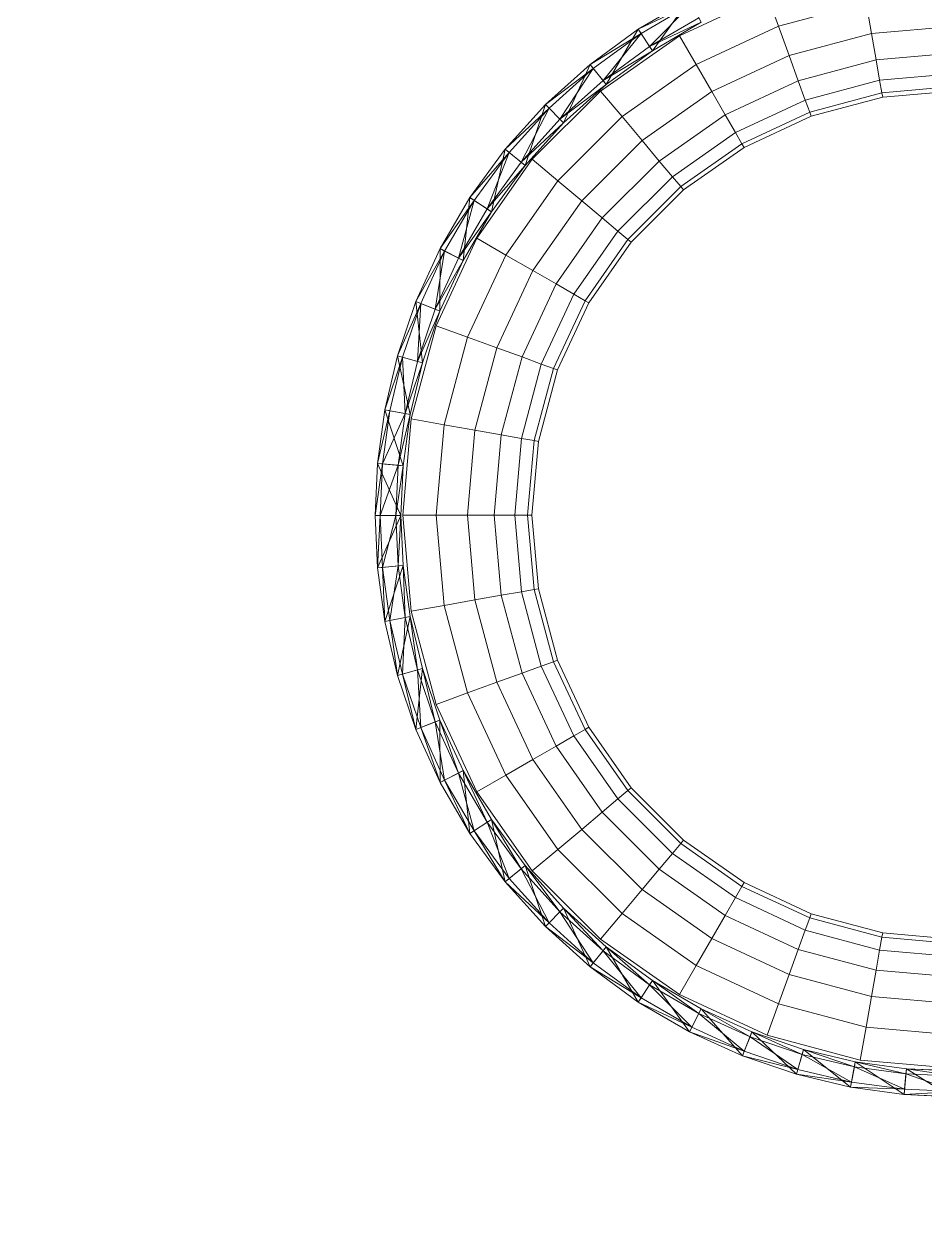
# Model space of a CAD drawing. Header units: metres. Extents: x -8.6 to 8.7, y -3.9 to 3.9.
# Drawn here: x 7.0997 to 7.4483, y -0.278 to 0.1902 of the extents above; entities that cross this region are included whole.
import ezdxf

# ---------------------------------------------------------------- set-up
doc = ezdxf.new("R2010")
doc.units = ezdxf.units.M
doc.header["$LTSCALE"] = 0.00508
for name, color, linetype, lineweight in [('Board_Net', 3, 'Continuous', 5), ('Board_Rim', 30, 'Continuous', 5), ('Court_Green', 87, 'Continuous', 5)]:
    doc.layers.add(name, color=color, linetype=linetype, lineweight=lineweight)

msp = doc.modelspace()

# ---------------------------------------------------------------- linework, layer by layer
at = {"layer": 'Board_Net'}
for points in [[(7.38726, 0.20157, 3.03), (7.42334, 0.21123, 3.03), (7.42559, 0.19849, 3.01807), (7.39169, 0.18941, 3.01807)], [(7.35341, 0.18578, 3.03), (7.38726, 0.20157, 3.03), (7.39169, 0.18941, 3.01807), (7.35988, 0.17457, 3.01807)], [(7.42559, 0.19849, 3.01807), (7.46056, 0.20155, 3.01807), (7.46056, 0.18949, 2.98311), (7.42769, 0.18661, 2.98311)], [(7.39169, 0.18941, 3.01807), (7.42559, 0.19849, 3.01807), (7.42769, 0.18661, 2.98311), (7.39582, 0.17807, 2.98311)], [(7.35988, 0.17457, 3.01807), (7.39169, 0.18941, 3.01807), (7.39582, 0.17807, 2.98311), (7.36591, 0.16413, 2.98311)], [(7.42769, 0.18661, 2.98311), (7.46056, 0.18949, 2.98311), (7.46056, 0.17913, 2.92749), (7.42948, 0.17642, 2.92749)], [(7.32281, 0.16436, 3.03), (7.35341, 0.18578, 3.03), (7.35988, 0.17457, 3.01807), (7.33113, 0.15444, 3.01807)], [(7.39582, 0.17807, 2.98311), (7.42769, 0.18661, 2.98311), (7.42948, 0.17642, 2.92749), (7.39936, 0.16834, 2.92749)], [(7.36591, 0.16413, 2.98311), (7.39582, 0.17807, 2.98311), (7.39936, 0.16834, 2.92749), (7.37109, 0.15516, 2.92749)], [(7.42948, 0.17642, 2.92749), (7.46056, 0.17913, 2.92749), (7.46056, 0.17119, 2.855), (7.43086, 0.16859, 2.855)], [(7.33113, 0.15444, 3.01807), (7.35988, 0.17457, 3.01807), (7.36591, 0.16413, 2.98311), (7.33888, 0.14521, 2.98311)], [(7.39936, 0.16834, 2.92749), (7.42948, 0.17642, 2.92749), (7.43086, 0.16859, 2.855), (7.40207, 0.16088, 2.855)], [(7.40207, 0.16088, 2.855), (7.43086, 0.16859, 2.855), (7.43173, 0.16367, 2.77059), (7.40378, 0.15618, 2.77059)], [(7.43086, 0.16859, 2.855), (7.46056, 0.17119, 2.855), (7.46056, 0.16619, 2.77059), (7.43173, 0.16367, 2.77059)], [(7.2964, 0.13794, 3.03), (7.32281, 0.16436, 3.03), (7.33113, 0.15444, 3.01807), (7.30632, 0.12963, 3.01807)], [(7.33888, 0.14521, 2.98311), (7.36591, 0.16413, 2.98311), (7.37109, 0.15516, 2.92749), (7.34554, 0.13727, 2.92749)], [(7.37109, 0.15516, 2.92749), (7.39936, 0.16834, 2.92749), (7.40207, 0.16088, 2.855), (7.37506, 0.14828, 2.855)], [(7.43173, 0.16367, 2.77059), (7.46056, 0.16619, 2.77059), (7.46056, 0.16449, 2.68), (7.43203, 0.16199, 2.68)], [(7.37506, 0.14828, 2.855), (7.40207, 0.16088, 2.855), (7.40378, 0.15618, 2.77059), (7.37756, 0.14396, 2.77059)], [(7.40378, 0.15618, 2.77059), (7.43173, 0.16367, 2.77059), (7.43203, 0.16199, 2.68), (7.40437, 0.15458, 2.68)], [(7.34554, 0.13727, 2.92749), (7.37109, 0.15516, 2.92749), (7.37506, 0.14828, 2.855), (7.35065, 0.13119, 2.855)], [(7.37756, 0.14396, 2.77059), (7.40378, 0.15618, 2.77059), (7.40437, 0.15458, 2.68), (7.37841, 0.14248, 2.68)], [(7.30632, 0.12963, 3.01807), (7.33113, 0.15444, 3.01807), (7.33888, 0.14521, 2.98311), (7.31555, 0.12187, 2.98311)], [(7.31555, 0.12187, 2.98311), (7.33888, 0.14521, 2.98311), (7.34554, 0.13727, 2.92749), (7.32349, 0.11522, 2.92749)], [(7.35065, 0.13119, 2.855), (7.37506, 0.14828, 2.855), (7.37756, 0.14396, 2.77059), (7.35386, 0.12736, 2.77059)], [(7.35386, 0.12736, 2.77059), (7.37756, 0.14396, 2.77059), (7.37841, 0.14248, 2.68), (7.35495, 0.12605, 2.68)], [(7.27498, 0.10735, 3.03), (7.2964, 0.13794, 3.03), (7.30632, 0.12963, 3.01807), (7.28618, 0.10088, 3.01807)], [(7.32349, 0.11522, 2.92749), (7.34554, 0.13727, 2.92749), (7.35065, 0.13119, 2.855), (7.32957, 0.11011, 2.855)], [(7.32957, 0.11011, 2.855), (7.35065, 0.13119, 2.855), (7.35386, 0.12736, 2.77059), (7.3334, 0.1069, 2.77059)], [(7.28618, 0.10088, 3.01807), (7.30632, 0.12963, 3.01807), (7.31555, 0.12187, 2.98311), (7.29663, 0.09485, 2.98311)], [(7.3334, 0.1069, 2.77059), (7.35386, 0.12736, 2.77059), (7.35495, 0.12605, 2.68), (7.3347, 0.1058, 2.68)], [(7.29663, 0.09485, 2.98311), (7.31555, 0.12187, 2.98311), (7.32349, 0.11522, 2.92749), (7.3056, 0.08967, 2.92749)], [(7.3056, 0.08967, 2.92749), (7.32349, 0.11522, 2.92749), (7.32957, 0.11011, 2.855), (7.31248, 0.0857, 2.855)], [(7.31248, 0.0857, 2.855), (7.32957, 0.11011, 2.855), (7.3334, 0.1069, 2.77059), (7.3168, 0.0832, 2.77059)], [(7.25919, 0.07349, 3.03), (7.27498, 0.10735, 3.03), (7.28618, 0.10088, 3.01807), (7.27135, 0.06907, 3.01807)], [(7.3168, 0.0832, 2.77059), (7.3334, 0.1069, 2.77059), (7.3347, 0.1058, 2.68), (7.31828, 0.08235, 2.68)], [(7.27135, 0.06907, 3.01807), (7.28618, 0.10088, 3.01807), (7.29663, 0.09485, 2.98311), (7.28268, 0.06494, 2.98311)], [(7.28268, 0.06494, 2.98311), (7.29663, 0.09485, 2.98311), (7.3056, 0.08967, 2.92749), (7.29241, 0.0614, 2.92749)], [(7.29241, 0.0614, 2.92749), (7.3056, 0.08967, 2.92749), (7.31248, 0.0857, 2.855), (7.29988, 0.05868, 2.855)], [(7.29988, 0.05868, 2.855), (7.31248, 0.0857, 2.855), (7.3168, 0.0832, 2.77059), (7.30457, 0.05698, 2.77059)], [(7.30457, 0.05698, 2.77059), (7.3168, 0.0832, 2.77059), (7.31828, 0.08235, 2.68), (7.30618, 0.05639, 2.68)], [(7.24952, 0.03741, 3.03), (7.25919, 0.07349, 3.03), (7.27135, 0.06907, 3.01807), (7.26227, 0.03517, 3.01807)], [(7.26227, 0.03517, 3.01807), (7.27135, 0.06907, 3.01807), (7.28268, 0.06494, 2.98311), (7.27414, 0.03307, 2.98311)], [(7.27414, 0.03307, 2.98311), (7.28268, 0.06494, 2.98311), (7.29241, 0.0614, 2.92749), (7.28434, 0.03127, 2.92749)], [(7.28434, 0.03127, 2.92749), (7.29241, 0.0614, 2.92749), (7.29988, 0.05868, 2.855), (7.29217, 0.02989, 2.855)], [(7.29217, 0.02989, 2.855), (7.29988, 0.05868, 2.855), (7.30457, 0.05698, 2.77059), (7.29709, 0.02903, 2.77059)], [(7.29709, 0.02903, 2.77059), (7.30457, 0.05698, 2.77059), (7.30618, 0.05639, 2.68), (7.29876, 0.02873, 2.68)], [(7.24627, 0.0002, 3.03), (7.24952, 0.03741, 3.03), (7.26227, 0.03517, 3.01807), (7.25921, 0.0002, 3.01807)], [(7.25921, 0.0002, 3.01807), (7.26227, 0.03517, 3.01807), (7.27414, 0.03307, 2.98311), (7.27127, 0.0002, 2.98311)], [(7.27127, 0.0002, 2.98311), (7.27414, 0.03307, 2.98311), (7.28434, 0.03127, 2.92749), (7.28162, 0.0002, 2.92749)], [(7.28162, 0.0002, 2.92749), (7.28434, 0.03127, 2.92749), (7.29217, 0.02989, 2.855), (7.28957, 0.0002, 2.855)], [(7.28957, 0.0002, 2.855), (7.29217, 0.02989, 2.855), (7.29709, 0.02903, 2.77059), (7.29456, 0.0002, 2.77059)], [(7.29456, 0.0002, 2.77059), (7.29709, 0.02903, 2.77059), (7.29876, 0.02873, 2.68), (7.29627, 0.0002, 2.68)], [(7.24952, -0.03701, 3.03), (7.24627, 0.0002, 3.03), (7.25921, 0.0002, 3.01807), (7.26227, -0.03476, 3.01807)], [(7.26227, -0.03476, 3.01807), (7.25921, 0.0002, 3.01807), (7.27127, 0.0002, 2.98311), (7.27414, -0.03267, 2.98311)], [(7.27414, -0.03267, 2.98311), (7.27127, 0.0002, 2.98311), (7.28162, 0.0002, 2.92749), (7.28434, -0.03087, 2.92749)], [(7.28434, -0.03087, 2.92749), (7.28162, 0.0002, 2.92749), (7.28957, 0.0002, 2.855), (7.29217, -0.02949, 2.855)], [(7.29217, -0.02949, 2.855), (7.28957, 0.0002, 2.855), (7.29456, 0.0002, 2.77059), (7.29709, -0.02862, 2.77059)], [(7.29709, -0.02862, 2.77059), (7.29456, 0.0002, 2.77059), (7.29627, 0.0002, 2.68), (7.29876, -0.02833, 2.68)], [(7.27135, -0.06866, 3.01807), (7.26227, -0.03476, 3.01807), (7.27414, -0.03267, 2.98311), (7.28268, -0.06454, 2.98311)], [(7.28268, -0.06454, 2.98311), (7.27414, -0.03267, 2.98311), (7.28434, -0.03087, 2.92749), (7.29241, -0.061, 2.92749)], [(7.29241, -0.061, 2.92749), (7.28434, -0.03087, 2.92749), (7.29217, -0.02949, 2.855), (7.29988, -0.05828, 2.855)], [(7.29988, -0.05828, 2.855), (7.29217, -0.02949, 2.855), (7.29709, -0.02862, 2.77059), (7.30457, -0.05657, 2.77059)], [(7.30457, -0.05657, 2.77059), (7.29709, -0.02862, 2.77059), (7.29876, -0.02833, 2.68), (7.30618, -0.05599, 2.68)], [(7.25919, -0.07309, 3.03), (7.24952, -0.03701, 3.03), (7.26227, -0.03476, 3.01807), (7.27135, -0.06866, 3.01807)], [(7.3168, -0.08279, 2.77059), (7.30457, -0.05657, 2.77059), (7.30618, -0.05599, 2.68), (7.31828, -0.08194, 2.68)], [(7.3056, -0.08926, 2.92749), (7.29241, -0.061, 2.92749), (7.29988, -0.05828, 2.855), (7.31248, -0.08529, 2.855)], [(7.31248, -0.08529, 2.855), (7.29988, -0.05828, 2.855), (7.30457, -0.05657, 2.77059), (7.3168, -0.08279, 2.77059)], [(7.28618, -0.10047, 3.01807), (7.27135, -0.06866, 3.01807), (7.28268, -0.06454, 2.98311), (7.29663, -0.09444, 2.98311)], [(7.29663, -0.09444, 2.98311), (7.28268, -0.06454, 2.98311), (7.29241, -0.061, 2.92749), (7.3056, -0.08926, 2.92749)], [(7.27498, -0.10694, 3.03), (7.25919, -0.07309, 3.03), (7.27135, -0.06866, 3.01807), (7.28618, -0.10047, 3.01807)], [(7.32957, -0.1097, 2.855), (7.31248, -0.08529, 2.855), (7.3168, -0.08279, 2.77059), (7.3334, -0.10649, 2.77059)], [(7.3334, -0.10649, 2.77059), (7.3168, -0.08279, 2.77059), (7.31828, -0.08194, 2.68), (7.3347, -0.1054, 2.68)], [(7.32349, -0.11481, 2.92749), (7.3056, -0.08926, 2.92749), (7.31248, -0.08529, 2.855), (7.32957, -0.1097, 2.855)], [(7.31555, -0.12147, 2.98311), (7.29663, -0.09444, 2.98311), (7.3056, -0.08926, 2.92749), (7.32349, -0.11481, 2.92749)], [(7.30632, -0.12922, 3.01807), (7.28618, -0.10047, 3.01807), (7.29663, -0.09444, 2.98311), (7.31555, -0.12147, 2.98311)], [(7.2964, -0.13754, 3.03), (7.27498, -0.10694, 3.03), (7.28618, -0.10047, 3.01807), (7.30632, -0.12922, 3.01807)], [(7.35065, -0.13078, 2.855), (7.32957, -0.1097, 2.855), (7.3334, -0.10649, 2.77059), (7.35386, -0.12695, 2.77059)], [(7.35386, -0.12695, 2.77059), (7.3334, -0.10649, 2.77059), (7.3347, -0.1054, 2.68), (7.35495, -0.12565, 2.68)], [(7.34554, -0.13687, 2.92749), (7.32349, -0.11481, 2.92749), (7.32957, -0.1097, 2.855), (7.35065, -0.13078, 2.855)], [(7.33888, -0.1448, 2.98311), (7.31555, -0.12147, 2.98311), (7.32349, -0.11481, 2.92749), (7.34554, -0.13687, 2.92749)], [(7.33113, -0.15404, 3.01807), (7.30632, -0.12922, 3.01807), (7.31555, -0.12147, 2.98311), (7.33888, -0.1448, 2.98311)], [(7.37756, -0.14355, 2.77059), (7.35386, -0.12695, 2.77059), (7.35495, -0.12565, 2.68), (7.37841, -0.14207, 2.68)], [(7.32281, -0.16395, 3.03), (7.2964, -0.13754, 3.03), (7.30632, -0.12922, 3.01807), (7.33113, -0.15404, 3.01807)], [(7.37109, -0.15476, 2.92749), (7.34554, -0.13687, 2.92749), (7.35065, -0.13078, 2.855), (7.37506, -0.14788, 2.855)], [(7.37506, -0.14788, 2.855), (7.35065, -0.13078, 2.855), (7.35386, -0.12695, 2.77059), (7.37756, -0.14355, 2.77059)], [(7.36591, -0.16372, 2.98311), (7.33888, -0.1448, 2.98311), (7.34554, -0.13687, 2.92749), (7.37109, -0.15476, 2.92749)], [(7.35988, -0.17417, 3.01807), (7.33113, -0.15404, 3.01807), (7.33888, -0.1448, 2.98311), (7.36591, -0.16372, 2.98311)], [(7.40207, -0.16047, 2.855), (7.37506, -0.14788, 2.855), (7.37756, -0.14355, 2.77059), (7.40378, -0.15578, 2.77059)], [(7.40378, -0.15578, 2.77059), (7.37756, -0.14355, 2.77059), (7.37841, -0.14207, 2.68), (7.40437, -0.15418, 2.68)], [(7.39936, -0.16794, 2.92749), (7.37109, -0.15476, 2.92749), (7.37506, -0.14788, 2.855), (7.40207, -0.16047, 2.855)], [(7.35341, -0.18538, 3.03), (7.32281, -0.16395, 3.03), (7.33113, -0.15404, 3.01807), (7.35988, -0.17417, 3.01807)], [(7.43173, -0.16327, 2.77059), (7.40378, -0.15578, 2.77059), (7.40437, -0.15418, 2.68), (7.43203, -0.16159, 2.68)], [(7.39582, -0.17767, 2.98311), (7.36591, -0.16372, 2.98311), (7.37109, -0.15476, 2.92749), (7.39936, -0.16794, 2.92749)], [(7.43086, -0.16819, 2.855), (7.40207, -0.16047, 2.855), (7.40378, -0.15578, 2.77059), (7.43173, -0.16327, 2.77059)], [(7.39169, -0.189, 3.01807), (7.35988, -0.17417, 3.01807), (7.36591, -0.16372, 2.98311), (7.39582, -0.17767, 2.98311)], [(7.42948, -0.17601, 2.92749), (7.39936, -0.16794, 2.92749), (7.40207, -0.16047, 2.855), (7.43086, -0.16819, 2.855)], [(7.46056, -0.17078, 2.855), (7.43086, -0.16819, 2.855), (7.43173, -0.16327, 2.77059), (7.46056, -0.16579, 2.77059)], [(7.46056, -0.16579, 2.77059), (7.43173, -0.16327, 2.77059), (7.43203, -0.16159, 2.68), (7.46056, -0.16408, 2.68)], [(7.42769, -0.18621, 2.98311), (7.39582, -0.17767, 2.98311), (7.39936, -0.16794, 2.92749), (7.42948, -0.17601, 2.92749)], [(7.46056, -0.17873, 2.92749), (7.42948, -0.17601, 2.92749), (7.43086, -0.16819, 2.855), (7.46056, -0.17078, 2.855)], [(7.38726, -0.20116, 3.03), (7.35341, -0.18538, 3.03), (7.35988, -0.17417, 3.01807), (7.39169, -0.189, 3.01807)], [(7.42559, -0.19808, 3.01807), (7.39169, -0.189, 3.01807), (7.39582, -0.17767, 2.98311), (7.42769, -0.18621, 2.98311)], [(7.46056, -0.18908, 2.98311), (7.42769, -0.18621, 2.98311), (7.42948, -0.17601, 2.92749), (7.46056, -0.17873, 2.92749)], [(7.46056, -0.20114, 3.01807), (7.42559, -0.19808, 3.01807), (7.42769, -0.18621, 2.98311), (7.46056, -0.18908, 2.98311)], [(7.42334, -0.21083, 3.03), (7.38726, -0.20116, 3.03), (7.39169, -0.189, 3.01807), (7.42559, -0.19808, 3.01807)], [(7.46056, -0.21408, 3.03), (7.42334, -0.21083, 3.03), (7.42559, -0.19808, 3.01807), (7.46056, -0.20114, 3.01807)]]:
    msp.add_3dface(points, dxfattribs=at)
at = {"layer": 'Board_Rim'}
for points in [[(7.35721, 0.19986, 3.03), (7.34291, 0.17995, 3.03), (7.33743, 0.18832, 3.03)], [(7.33743, 0.18832, 3.03), (7.33743, 0.18832, 3.048), (7.35721, 0.19986, 3.048)], [(7.33743, 0.18832, 3.03), (7.35721, 0.19986, 3.048), (7.35721, 0.19986, 3.03)], [(7.35721, 0.19986, 3.048), (7.33743, 0.18832, 3.048), (7.35813, 0.19809, 3.05)], [(7.35813, 0.19809, 3.05), (7.33743, 0.18832, 3.048), (7.33853, 0.18665, 3.05)], [(7.33853, 0.18665, 3.05), (7.34181, 0.18163, 3.05), (7.35813, 0.19809, 3.05)], [(7.34181, 0.18163, 3.05), (7.36089, 0.19276, 3.05), (7.35813, 0.19809, 3.05)], [(7.36181, 0.19098, 3.03), (7.34291, 0.17995, 3.03), (7.35721, 0.19986, 3.03)], [(7.36089, 0.19276, 3.05), (7.34181, 0.18163, 3.05), (7.36181, 0.19098, 3.048)], [(7.33743, 0.18832, 3.03), (7.32504, 0.16692, 3.03), (7.31874, 0.17468, 3.03)], [(7.31874, 0.17468, 3.03), (7.31874, 0.17468, 3.048), (7.33743, 0.18832, 3.048)], [(7.31874, 0.17468, 3.03), (7.33743, 0.18832, 3.048), (7.33743, 0.18832, 3.03)], [(7.33743, 0.18832, 3.048), (7.31874, 0.17468, 3.048), (7.33853, 0.18665, 3.05)], [(7.34291, 0.17995, 3.03), (7.32504, 0.16692, 3.03), (7.33743, 0.18832, 3.03)], [(7.36181, 0.19098, 3.048), (7.34181, 0.18163, 3.05), (7.34291, 0.17995, 3.048)], [(7.36181, 0.19098, 3.048), (7.34291, 0.17995, 3.048), (7.34291, 0.17995, 3.03)], [(7.36181, 0.19098, 3.03), (7.36181, 0.19098, 3.048), (7.34291, 0.17995, 3.03)], [(7.33853, 0.18665, 3.05), (7.31874, 0.17468, 3.048), (7.32, 0.17313, 3.05)], [(7.32, 0.17313, 3.05), (7.32378, 0.16847, 3.05), (7.33853, 0.18665, 3.05)], [(7.32378, 0.16847, 3.05), (7.34181, 0.18163, 3.05), (7.33853, 0.18665, 3.05)], [(7.34181, 0.18163, 3.05), (7.32378, 0.16847, 3.05), (7.34291, 0.17995, 3.048)], [(7.34291, 0.17995, 3.048), (7.32378, 0.16847, 3.05), (7.32504, 0.16692, 3.048)], [(7.34291, 0.17995, 3.048), (7.32504, 0.16692, 3.048), (7.32504, 0.16692, 3.03)], [(7.34291, 0.17995, 3.03), (7.34291, 0.17995, 3.048), (7.32504, 0.16692, 3.03)], [(7.31874, 0.17468, 3.03), (7.30853, 0.15203, 3.03), (7.30146, 0.1591, 3.03)], [(7.30146, 0.1591, 3.03), (7.31874, 0.17468, 3.048), (7.31874, 0.17468, 3.03)], [(7.31874, 0.17468, 3.048), (7.30146, 0.1591, 3.03), (7.30146, 0.1591, 3.048)], [(7.31874, 0.17468, 3.048), (7.30146, 0.1591, 3.048), (7.32, 0.17313, 3.05)], [(7.32504, 0.16692, 3.03), (7.30853, 0.15203, 3.03), (7.31874, 0.17468, 3.03)], [(7.32, 0.17313, 3.05), (7.30146, 0.1591, 3.048), (7.30287, 0.15768, 3.05)], [(7.30287, 0.15768, 3.05), (7.30711, 0.15344, 3.05), (7.32, 0.17313, 3.05)], [(7.30711, 0.15344, 3.05), (7.32378, 0.16847, 3.05), (7.32, 0.17313, 3.05)], [(7.32378, 0.16847, 3.05), (7.30711, 0.15344, 3.05), (7.32504, 0.16692, 3.048)], [(7.32504, 0.16692, 3.048), (7.30711, 0.15344, 3.05), (7.30853, 0.15203, 3.048)], [(7.30853, 0.15203, 3.048), (7.30853, 0.15203, 3.03), (7.32504, 0.16692, 3.048)], [(7.32504, 0.16692, 3.03), (7.32504, 0.16692, 3.048), (7.30853, 0.15203, 3.03)], [(7.30146, 0.1591, 3.03), (7.29364, 0.13551, 3.03), (7.28588, 0.14182, 3.03)], [(7.30146, 0.1591, 3.048), (7.30146, 0.1591, 3.03), (7.28588, 0.14182, 3.048)], [(7.28588, 0.14182, 3.048), (7.30146, 0.1591, 3.03), (7.28588, 0.14182, 3.03)], [(7.30146, 0.1591, 3.048), (7.28588, 0.14182, 3.048), (7.30287, 0.15768, 3.05)], [(7.30287, 0.15768, 3.05), (7.28588, 0.14182, 3.048), (7.28743, 0.14056, 3.05)], [(7.28743, 0.14056, 3.05), (7.29209, 0.13677, 3.05), (7.30287, 0.15768, 3.05)], [(7.29209, 0.13677, 3.05), (7.30711, 0.15344, 3.05), (7.30287, 0.15768, 3.05)], [(7.30853, 0.15203, 3.03), (7.29364, 0.13551, 3.03), (7.30146, 0.1591, 3.03)], [(7.30711, 0.15344, 3.05), (7.29209, 0.13677, 3.05), (7.30853, 0.15203, 3.048)], [(7.30853, 0.15203, 3.048), (7.29209, 0.13677, 3.05), (7.29364, 0.13551, 3.048)], [(7.29364, 0.13551, 3.048), (7.30853, 0.15203, 3.03), (7.30853, 0.15203, 3.048)], [(7.29364, 0.13551, 3.03), (7.30853, 0.15203, 3.03), (7.29364, 0.13551, 3.048)], [(7.28588, 0.14182, 3.03), (7.2806, 0.11765, 3.03), (7.27223, 0.12312, 3.03)], [(7.28588, 0.14182, 3.048), (7.28588, 0.14182, 3.03), (7.27223, 0.12312, 3.048)], [(7.27223, 0.12312, 3.048), (7.28588, 0.14182, 3.03), (7.27223, 0.12312, 3.03)], [(7.28588, 0.14182, 3.048), (7.27223, 0.12312, 3.048), (7.28743, 0.14056, 3.05)], [(7.28743, 0.14056, 3.05), (7.27223, 0.12312, 3.048), (7.27391, 0.12203, 3.05)], [(7.27391, 0.12203, 3.05), (7.27893, 0.11874, 3.05), (7.28743, 0.14056, 3.05)], [(7.27893, 0.11874, 3.05), (7.29209, 0.13677, 3.05), (7.28743, 0.14056, 3.05)], [(7.29364, 0.13551, 3.03), (7.2806, 0.11765, 3.03), (7.28588, 0.14182, 3.03)], [(7.29209, 0.13677, 3.05), (7.27893, 0.11874, 3.05), (7.29364, 0.13551, 3.048)], [(7.29364, 0.13551, 3.048), (7.27893, 0.11874, 3.05), (7.2806, 0.11765, 3.048)], [(7.2806, 0.11765, 3.048), (7.29364, 0.13551, 3.03), (7.29364, 0.13551, 3.048)], [(7.2806, 0.11765, 3.03), (7.29364, 0.13551, 3.03), (7.2806, 0.11765, 3.048)], [(7.27223, 0.12312, 3.03), (7.26957, 0.09875, 3.03), (7.26069, 0.10334, 3.03)], [(7.27223, 0.12312, 3.048), (7.27223, 0.12312, 3.03), (7.26069, 0.10334, 3.048)], [(7.26069, 0.10334, 3.048), (7.27223, 0.12312, 3.03), (7.26069, 0.10334, 3.03)], [(7.27223, 0.12312, 3.048), (7.26069, 0.10334, 3.048), (7.27391, 0.12203, 3.05)], [(7.27391, 0.12203, 3.05), (7.26069, 0.10334, 3.048), (7.26247, 0.10242, 3.05)], [(7.26247, 0.10242, 3.05), (7.2678, 0.09967, 3.05), (7.27391, 0.12203, 3.05)], [(7.2678, 0.09967, 3.05), (7.27893, 0.11874, 3.05), (7.27391, 0.12203, 3.05)], [(7.2806, 0.11765, 3.03), (7.26957, 0.09875, 3.03), (7.27223, 0.12312, 3.03)], [(7.27893, 0.11874, 3.05), (7.2678, 0.09967, 3.05), (7.2806, 0.11765, 3.048)], [(7.2806, 0.11765, 3.048), (7.2678, 0.09967, 3.05), (7.26957, 0.09875, 3.048)], [(7.26957, 0.09875, 3.048), (7.2806, 0.11765, 3.03), (7.2806, 0.11765, 3.048)], [(7.26957, 0.09875, 3.03), (7.2806, 0.11765, 3.03), (7.26957, 0.09875, 3.048)], [(7.26069, 0.10334, 3.03), (7.26065, 0.07914, 3.03), (7.25135, 0.08282, 3.03)], [(7.26069, 0.10334, 3.048), (7.26069, 0.10334, 3.03), (7.25135, 0.08282, 3.048)], [(7.25135, 0.08282, 3.048), (7.26069, 0.10334, 3.03), (7.25135, 0.08282, 3.03)], [(7.26069, 0.10334, 3.048), (7.25135, 0.08282, 3.048), (7.26247, 0.10242, 3.05)], [(7.26957, 0.09875, 3.03), (7.26065, 0.07914, 3.03), (7.26069, 0.10334, 3.03)], [(7.26247, 0.10242, 3.05), (7.25135, 0.08282, 3.048), (7.25321, 0.08209, 3.05)], [(7.25321, 0.08209, 3.05), (7.25879, 0.07988, 3.05), (7.26247, 0.10242, 3.05)], [(7.25879, 0.07988, 3.05), (7.2678, 0.09967, 3.05), (7.26247, 0.10242, 3.05)], [(7.2678, 0.09967, 3.05), (7.25879, 0.07988, 3.05), (7.26957, 0.09875, 3.048)], [(7.26957, 0.09875, 3.048), (7.25879, 0.07988, 3.05), (7.26065, 0.07914, 3.048)], [(7.26065, 0.07914, 3.048), (7.26957, 0.09875, 3.03), (7.26957, 0.09875, 3.048)], [(7.26065, 0.07914, 3.03), (7.26957, 0.09875, 3.03), (7.26065, 0.07914, 3.048)], [(7.25135, 0.08282, 3.03), (7.25385, 0.05916, 3.03), (7.24424, 0.06191, 3.03)], [(7.25135, 0.08282, 3.048), (7.25135, 0.08282, 3.03), (7.24424, 0.06191, 3.048)], [(7.24424, 0.06191, 3.048), (7.25135, 0.08282, 3.03), (7.24424, 0.06191, 3.03)], [(7.25135, 0.08282, 3.048), (7.24424, 0.06191, 3.048), (7.25321, 0.08209, 3.05)], [(7.25321, 0.08209, 3.05), (7.24424, 0.06191, 3.048), (7.24616, 0.06136, 3.05)], [(7.24616, 0.06136, 3.05), (7.25193, 0.05971, 3.05), (7.25321, 0.08209, 3.05)], [(7.26065, 0.07914, 3.03), (7.25385, 0.05916, 3.03), (7.25135, 0.08282, 3.03)], [(7.25193, 0.05971, 3.05), (7.25879, 0.07988, 3.05), (7.25321, 0.08209, 3.05)], [(7.25879, 0.07988, 3.05), (7.25193, 0.05971, 3.05), (7.26065, 0.07914, 3.048)], [(7.26065, 0.07914, 3.048), (7.25193, 0.05971, 3.05), (7.25385, 0.05916, 3.048)], [(7.25385, 0.05916, 3.048), (7.26065, 0.07914, 3.03), (7.26065, 0.07914, 3.048)], [(7.25385, 0.05916, 3.03), (7.26065, 0.07914, 3.03), (7.25385, 0.05916, 3.048)], [(7.24424, 0.06191, 3.03), (7.24914, 0.03912, 3.03), (7.23931, 0.04094, 3.03)], [(7.24424, 0.06191, 3.048), (7.24424, 0.06191, 3.03), (7.23931, 0.04094, 3.048)], [(7.23931, 0.04094, 3.048), (7.24424, 0.06191, 3.03), (7.23931, 0.04094, 3.03)], [(7.24424, 0.06191, 3.048), (7.23931, 0.04094, 3.048), (7.24616, 0.06136, 3.05)], [(7.24616, 0.06136, 3.05), (7.23931, 0.04094, 3.048), (7.24128, 0.04058, 3.05)], [(7.24128, 0.04058, 3.05), (7.24718, 0.03949, 3.05), (7.24616, 0.06136, 3.05)], [(7.25385, 0.05916, 3.03), (7.24914, 0.03912, 3.03), (7.24424, 0.06191, 3.03)], [(7.24718, 0.03949, 3.05), (7.25193, 0.05971, 3.05), (7.24616, 0.06136, 3.05)], [(7.25193, 0.05971, 3.05), (7.24718, 0.03949, 3.05), (7.25385, 0.05916, 3.048)], [(7.25385, 0.05916, 3.048), (7.24718, 0.03949, 3.05), (7.24914, 0.03912, 3.048)], [(7.24914, 0.03912, 3.048), (7.25385, 0.05916, 3.03), (7.25385, 0.05916, 3.048)], [(7.24914, 0.03912, 3.03), (7.25385, 0.05916, 3.03), (7.24914, 0.03912, 3.048)], [(7.23931, 0.04094, 3.03), (7.24643, 0.01932, 3.03), (7.23647, 0.02022, 3.03)], [(7.23931, 0.04094, 3.048), (7.23931, 0.04094, 3.03), (7.23647, 0.02022, 3.048)], [(7.23647, 0.02022, 3.048), (7.23931, 0.04094, 3.03), (7.23647, 0.02022, 3.03)], [(7.23931, 0.04094, 3.048), (7.23647, 0.02022, 3.048), (7.24128, 0.04058, 3.05)], [(7.24128, 0.04058, 3.05), (7.23647, 0.02022, 3.048), (7.23846, 0.02004, 3.05)], [(7.24128, 0.04058, 3.05), (7.23846, 0.02004, 3.05), (7.24718, 0.03949, 3.05)], [(7.24718, 0.03949, 3.05), (7.23846, 0.02004, 3.05), (7.24443, 0.0195, 3.05)], [(7.24914, 0.03912, 3.03), (7.24643, 0.01932, 3.03), (7.23931, 0.04094, 3.03)], [(7.24718, 0.03949, 3.05), (7.24443, 0.0195, 3.05), (7.24914, 0.03912, 3.048)], [(7.24914, 0.03912, 3.048), (7.24443, 0.0195, 3.05), (7.24643, 0.01932, 3.048)], [(7.24643, 0.01932, 3.048), (7.24914, 0.03912, 3.03), (7.24914, 0.03912, 3.048)], [(7.24643, 0.01932, 3.03), (7.24914, 0.03912, 3.03), (7.24643, 0.01932, 3.048)], [(7.23647, 0.02022, 3.03), (7.24556, 0, 3.03), (7.23556, 0, 3.03)], [(7.23647, 0.02022, 3.048), (7.23647, 0.02022, 3.03), (7.23556, 0, 3.048)], [(7.23556, 0, 3.048), (7.23647, 0.02022, 3.03), (7.23556, 0, 3.03)], [(7.23647, 0.02022, 3.048), (7.23556, 0, 3.048), (7.23846, 0.02004, 3.05)], [(7.23756, 0, 3.05), (7.23846, 0.02004, 3.05), (7.23556, 0, 3.048)], [(7.24643, 0.01932, 3.03), (7.24556, 0, 3.03), (7.23647, 0.02022, 3.03)], [(7.23846, 0.02004, 3.05), (7.23756, 0, 3.05), (7.24443, 0.0195, 3.05)], [(7.24443, 0.0195, 3.05), (7.23756, 0, 3.05), (7.24356, 0, 3.05)], [(7.24443, 0.0195, 3.05), (7.24356, 0, 3.05), (7.24643, 0.01932, 3.048)], [(7.24556, 0, 3.048), (7.24643, 0.01932, 3.048), (7.24356, 0, 3.05)], [(7.24556, 0, 3.048), (7.24643, 0.01932, 3.03), (7.24643, 0.01932, 3.048)], [(7.24556, 0, 3.03), (7.24643, 0.01932, 3.03), (7.24556, 0, 3.048)], [(7.23556, 0, 3.03), (7.24556, 0, 3.03), (7.23647, -0.02022, 3.03)], [(7.23556, 0, 3.03), (7.23647, -0.02022, 3.048), (7.23556, 0, 3.048)], [(7.23647, -0.02022, 3.03), (7.23647, -0.02022, 3.048), (7.23556, 0, 3.03)], [(7.23556, 0, 3.048), (7.23647, -0.02022, 3.048), (7.23756, 0, 3.05)], [(7.24556, 0, 3.03), (7.24643, -0.01932, 3.03), (7.23647, -0.02022, 3.03)], [(7.23846, -0.02004, 3.05), (7.23756, 0, 3.05), (7.23647, -0.02022, 3.048)], [(7.23756, 0, 3.05), (7.23846, -0.02004, 3.05), (7.24356, 0, 3.05)], [(7.24356, 0, 3.05), (7.23846, -0.02004, 3.05), (7.24443, -0.0195, 3.05)], [(7.24356, 0, 3.05), (7.24443, -0.0195, 3.05), (7.24556, 0, 3.048)], [(7.24556, 0, 3.048), (7.24443, -0.0195, 3.05), (7.24643, -0.01932, 3.048)], [(7.24556, 0, 3.03), (7.24556, 0, 3.048), (7.24643, -0.01932, 3.03)], [(7.24556, 0, 3.048), (7.24643, -0.01932, 3.048), (7.24643, -0.01932, 3.03)], [(7.23647, -0.02022, 3.03), (7.24643, -0.01932, 3.03), (7.23931, -0.04094, 3.03)], [(7.23931, -0.04094, 3.048), (7.23846, -0.02004, 3.05), (7.23647, -0.02022, 3.048)], [(7.23647, -0.02022, 3.03), (7.23931, -0.04094, 3.048), (7.23647, -0.02022, 3.048)], [(7.23931, -0.04094, 3.03), (7.23931, -0.04094, 3.048), (7.23647, -0.02022, 3.03)], [(7.23846, -0.02004, 3.05), (7.24128, -0.04058, 3.05), (7.24443, -0.0195, 3.05)], [(7.24128, -0.04058, 3.05), (7.23846, -0.02004, 3.05), (7.23931, -0.04094, 3.048)], [(7.24643, -0.01932, 3.03), (7.24914, -0.03912, 3.03), (7.23931, -0.04094, 3.03)], [(7.24443, -0.0195, 3.05), (7.24128, -0.04058, 3.05), (7.24718, -0.03949, 3.05)], [(7.24443, -0.0195, 3.05), (7.24718, -0.03949, 3.05), (7.24643, -0.01932, 3.048)], [(7.24643, -0.01932, 3.03), (7.24643, -0.01932, 3.048), (7.24914, -0.03912, 3.03)], [(7.24643, -0.01932, 3.048), (7.24914, -0.03912, 3.048), (7.24914, -0.03912, 3.03)], [(7.24643, -0.01932, 3.048), (7.24718, -0.03949, 3.05), (7.24914, -0.03912, 3.048)], [(7.23931, -0.04094, 3.03), (7.24914, -0.03912, 3.03), (7.24424, -0.06191, 3.03)], [(7.24424, -0.06191, 3.048), (7.24128, -0.04058, 3.05), (7.23931, -0.04094, 3.048)], [(7.23931, -0.04094, 3.03), (7.24424, -0.06191, 3.048), (7.23931, -0.04094, 3.048)], [(7.24424, -0.06191, 3.03), (7.24424, -0.06191, 3.048), (7.23931, -0.04094, 3.03)], [(7.24128, -0.04058, 3.05), (7.24616, -0.06136, 3.05), (7.24718, -0.03949, 3.05)], [(7.24616, -0.06136, 3.05), (7.24128, -0.04058, 3.05), (7.24424, -0.06191, 3.048)], [(7.24914, -0.03912, 3.03), (7.25385, -0.05916, 3.03), (7.24424, -0.06191, 3.03)], [(7.24718, -0.03949, 3.05), (7.24616, -0.06136, 3.05), (7.25193, -0.05971, 3.05)], [(7.24718, -0.03949, 3.05), (7.25193, -0.05971, 3.05), (7.24914, -0.03912, 3.048)], [(7.24914, -0.03912, 3.03), (7.24914, -0.03912, 3.048), (7.25385, -0.05916, 3.03)], [(7.24914, -0.03912, 3.048), (7.25385, -0.05916, 3.048), (7.25385, -0.05916, 3.03)], [(7.24914, -0.03912, 3.048), (7.25193, -0.05971, 3.05), (7.25385, -0.05916, 3.048)], [(7.24424, -0.06191, 3.03), (7.25385, -0.05916, 3.03), (7.25135, -0.08282, 3.03)], [(7.24616, -0.06136, 3.05), (7.25321, -0.08209, 3.05), (7.25193, -0.05971, 3.05)], [(7.25385, -0.05916, 3.03), (7.26065, -0.07914, 3.03), (7.25135, -0.08282, 3.03)], [(7.25193, -0.05971, 3.05), (7.25879, -0.07988, 3.05), (7.25385, -0.05916, 3.048)], [(7.25193, -0.05971, 3.05), (7.25321, -0.08209, 3.05), (7.25879, -0.07988, 3.05)], [(7.25385, -0.05916, 3.03), (7.25385, -0.05916, 3.048), (7.26065, -0.07914, 3.03)], [(7.25385, -0.05916, 3.048), (7.26065, -0.07914, 3.048), (7.26065, -0.07914, 3.03)], [(7.25385, -0.05916, 3.048), (7.25879, -0.07988, 3.05), (7.26065, -0.07914, 3.048)], [(7.25135, -0.08282, 3.048), (7.24616, -0.06136, 3.05), (7.24424, -0.06191, 3.048)], [(7.24424, -0.06191, 3.03), (7.25135, -0.08282, 3.048), (7.24424, -0.06191, 3.048)], [(7.25135, -0.08282, 3.03), (7.25135, -0.08282, 3.048), (7.24424, -0.06191, 3.03)], [(7.25321, -0.08209, 3.05), (7.24616, -0.06136, 3.05), (7.25135, -0.08282, 3.048)], [(7.25135, -0.08282, 3.03), (7.26065, -0.07914, 3.03), (7.26069, -0.10334, 3.03)], [(7.25879, -0.07988, 3.05), (7.2678, -0.09967, 3.05), (7.26065, -0.07914, 3.048)], [(7.26065, -0.07914, 3.03), (7.26957, -0.09875, 3.03), (7.26069, -0.10334, 3.03)], [(7.26065, -0.07914, 3.03), (7.26065, -0.07914, 3.048), (7.26957, -0.09875, 3.03)], [(7.26065, -0.07914, 3.048), (7.26957, -0.09875, 3.048), (7.26957, -0.09875, 3.03)], [(7.26065, -0.07914, 3.048), (7.2678, -0.09967, 3.05), (7.26957, -0.09875, 3.048)], [(7.26069, -0.10334, 3.048), (7.25321, -0.08209, 3.05), (7.25135, -0.08282, 3.048)], [(7.25135, -0.08282, 3.03), (7.26069, -0.10334, 3.048), (7.25135, -0.08282, 3.048)], [(7.26069, -0.10334, 3.03), (7.26069, -0.10334, 3.048), (7.25135, -0.08282, 3.03)], [(7.25321, -0.08209, 3.05), (7.26247, -0.10242, 3.05), (7.25879, -0.07988, 3.05)], [(7.26247, -0.10242, 3.05), (7.25321, -0.08209, 3.05), (7.26069, -0.10334, 3.048)], [(7.25879, -0.07988, 3.05), (7.26247, -0.10242, 3.05), (7.2678, -0.09967, 3.05)], [(7.26069, -0.10334, 3.03), (7.26957, -0.09875, 3.03), (7.27223, -0.12312, 3.03)], [(7.27223, -0.12312, 3.048), (7.26247, -0.10242, 3.05), (7.26069, -0.10334, 3.048)], [(7.26247, -0.10242, 3.05), (7.27391, -0.12203, 3.05), (7.2678, -0.09967, 3.05)], [(7.27391, -0.12203, 3.05), (7.26247, -0.10242, 3.05), (7.27223, -0.12312, 3.048)], [(7.2678, -0.09967, 3.05), (7.27893, -0.11874, 3.05), (7.26957, -0.09875, 3.048)], [(7.2678, -0.09967, 3.05), (7.27391, -0.12203, 3.05), (7.27893, -0.11874, 3.05)], [(7.26957, -0.09875, 3.03), (7.2806, -0.11765, 3.03), (7.27223, -0.12312, 3.03)], [(7.26957, -0.09875, 3.03), (7.26957, -0.09875, 3.048), (7.2806, -0.11765, 3.03)], [(7.26957, -0.09875, 3.048), (7.2806, -0.11765, 3.048), (7.2806, -0.11765, 3.03)], [(7.26957, -0.09875, 3.048), (7.27893, -0.11874, 3.05), (7.2806, -0.11765, 3.048)], [(7.26069, -0.10334, 3.03), (7.27223, -0.12312, 3.048), (7.26069, -0.10334, 3.048)], [(7.27223, -0.12312, 3.03), (7.27223, -0.12312, 3.048), (7.26069, -0.10334, 3.03)], [(7.27223, -0.12312, 3.03), (7.2806, -0.11765, 3.03), (7.28588, -0.14182, 3.03)], [(7.27391, -0.12203, 3.05), (7.28743, -0.14056, 3.05), (7.27893, -0.11874, 3.05)], [(7.27893, -0.11874, 3.05), (7.29209, -0.13677, 3.05), (7.2806, -0.11765, 3.048)], [(7.27893, -0.11874, 3.05), (7.28743, -0.14056, 3.05), (7.29209, -0.13677, 3.05)], [(7.2806, -0.11765, 3.03), (7.29364, -0.13551, 3.03), (7.28588, -0.14182, 3.03)], [(7.2806, -0.11765, 3.03), (7.2806, -0.11765, 3.048), (7.29364, -0.13551, 3.03)], [(7.2806, -0.11765, 3.048), (7.29364, -0.13551, 3.048), (7.29364, -0.13551, 3.03)], [(7.2806, -0.11765, 3.048), (7.29209, -0.13677, 3.05), (7.29364, -0.13551, 3.048)], [(7.28588, -0.14182, 3.048), (7.27391, -0.12203, 3.05), (7.27223, -0.12312, 3.048)], [(7.28588, -0.14182, 3.03), (7.28588, -0.14182, 3.048), (7.27223, -0.12312, 3.03)], [(7.27223, -0.12312, 3.03), (7.28588, -0.14182, 3.048), (7.27223, -0.12312, 3.048)], [(7.28743, -0.14056, 3.05), (7.27391, -0.12203, 3.05), (7.28588, -0.14182, 3.048)], [(7.28588, -0.14182, 3.03), (7.29364, -0.13551, 3.03), (7.30146, -0.1591, 3.03)], [(7.29209, -0.13677, 3.05), (7.30711, -0.15344, 3.05), (7.29364, -0.13551, 3.048)], [(7.29364, -0.13551, 3.03), (7.30853, -0.15203, 3.03), (7.30146, -0.1591, 3.03)], [(7.29364, -0.13551, 3.03), (7.29364, -0.13551, 3.048), (7.30853, -0.15203, 3.03)], [(7.30853, -0.15203, 3.048), (7.30853, -0.15203, 3.03), (7.29364, -0.13551, 3.048)], [(7.29364, -0.13551, 3.048), (7.30711, -0.15344, 3.05), (7.30853, -0.15203, 3.048)], [(7.28743, -0.14056, 3.05), (7.30287, -0.15768, 3.05), (7.29209, -0.13677, 3.05)], [(7.29209, -0.13677, 3.05), (7.30287, -0.15768, 3.05), (7.30711, -0.15344, 3.05)], [(7.30287, -0.15768, 3.05), (7.28743, -0.14056, 3.05), (7.28588, -0.14182, 3.048)], [(7.28588, -0.14182, 3.03), (7.30146, -0.1591, 3.048), (7.28588, -0.14182, 3.048)], [(7.30146, -0.1591, 3.03), (7.30146, -0.1591, 3.048), (7.28588, -0.14182, 3.03)], [(7.30146, -0.1591, 3.048), (7.30287, -0.15768, 3.05), (7.28588, -0.14182, 3.048)], [(7.30146, -0.1591, 3.03), (7.30853, -0.15203, 3.03), (7.31874, -0.17468, 3.03)], [(7.30287, -0.15768, 3.05), (7.32, -0.17313, 3.05), (7.30711, -0.15344, 3.05)], [(7.30711, -0.15344, 3.05), (7.32378, -0.16847, 3.05), (7.30853, -0.15203, 3.048)], [(7.30711, -0.15344, 3.05), (7.32, -0.17313, 3.05), (7.32378, -0.16847, 3.05)], [(7.30853, -0.15203, 3.03), (7.32504, -0.16692, 3.03), (7.31874, -0.17468, 3.03)], [(7.32504, -0.16692, 3.03), (7.30853, -0.15203, 3.03), (7.32504, -0.16692, 3.048)], [(7.32504, -0.16692, 3.048), (7.30853, -0.15203, 3.03), (7.30853, -0.15203, 3.048)], [(7.30853, -0.15203, 3.048), (7.32378, -0.16847, 3.05), (7.32504, -0.16692, 3.048)], [(7.32, -0.17313, 3.05), (7.30287, -0.15768, 3.05), (7.30146, -0.1591, 3.048)], [(7.30146, -0.1591, 3.03), (7.31874, -0.17468, 3.048), (7.30146, -0.1591, 3.048)], [(7.31874, -0.17468, 3.03), (7.31874, -0.17468, 3.048), (7.30146, -0.1591, 3.03)], [(7.31874, -0.17468, 3.048), (7.32, -0.17313, 3.05), (7.30146, -0.1591, 3.048)], [(7.31874, -0.17468, 3.03), (7.32504, -0.16692, 3.03), (7.33743, -0.18832, 3.03)], [(7.32, -0.17313, 3.05), (7.33853, -0.18665, 3.05), (7.32378, -0.16847, 3.05)], [(7.32378, -0.16847, 3.05), (7.34181, -0.18163, 3.05), (7.32504, -0.16692, 3.048)], [(7.32378, -0.16847, 3.05), (7.33853, -0.18665, 3.05), (7.34181, -0.18163, 3.05)], [(7.32504, -0.16692, 3.03), (7.34291, -0.17995, 3.03), (7.33743, -0.18832, 3.03)], [(7.34291, -0.17995, 3.048), (7.32504, -0.16692, 3.03), (7.32504, -0.16692, 3.048)], [(7.34291, -0.17995, 3.03), (7.32504, -0.16692, 3.03), (7.34291, -0.17995, 3.048)], [(7.32504, -0.16692, 3.048), (7.34181, -0.18163, 3.05), (7.34291, -0.17995, 3.048)], [(7.33853, -0.18665, 3.05), (7.32, -0.17313, 3.05), (7.31874, -0.17468, 3.048)], [(7.33743, -0.18832, 3.03), (7.33743, -0.18832, 3.048), (7.31874, -0.17468, 3.03)], [(7.31874, -0.17468, 3.03), (7.33743, -0.18832, 3.048), (7.31874, -0.17468, 3.048)], [(7.33743, -0.18832, 3.048), (7.33853, -0.18665, 3.05), (7.31874, -0.17468, 3.048)], [(7.33743, -0.18832, 3.03), (7.34291, -0.17995, 3.03), (7.35721, -0.19986, 3.03)], [(7.33853, -0.18665, 3.05), (7.35813, -0.19809, 3.05), (7.34181, -0.18163, 3.05)], [(7.34181, -0.18163, 3.05), (7.36089, -0.19276, 3.05), (7.34291, -0.17995, 3.048)], [(7.34181, -0.18163, 3.05), (7.35813, -0.19809, 3.05), (7.36089, -0.19276, 3.05)], [(7.34291, -0.17995, 3.03), (7.36181, -0.19098, 3.03), (7.35721, -0.19986, 3.03)], [(7.36181, -0.19098, 3.048), (7.34291, -0.17995, 3.03), (7.34291, -0.17995, 3.048)], [(7.36181, -0.19098, 3.03), (7.34291, -0.17995, 3.03), (7.36181, -0.19098, 3.048)], [(7.34291, -0.17995, 3.048), (7.36089, -0.19276, 3.05), (7.36181, -0.19098, 3.048)], [(7.35813, -0.19809, 3.05), (7.33853, -0.18665, 3.05), (7.33743, -0.18832, 3.048)], [(7.35721, -0.19986, 3.03), (7.35721, -0.19986, 3.048), (7.33743, -0.18832, 3.03)], [(7.33743, -0.18832, 3.03), (7.35721, -0.19986, 3.048), (7.33743, -0.18832, 3.048)], [(7.35721, -0.19986, 3.048), (7.35813, -0.19809, 3.05), (7.33743, -0.18832, 3.048)], [(7.35721, -0.19986, 3.03), (7.36181, -0.19098, 3.03), (7.37773, -0.2092, 3.03)], [(7.36089, -0.19276, 3.05), (7.38068, -0.20176, 3.05), (7.36181, -0.19098, 3.048)], [(7.36181, -0.19098, 3.03), (7.38142, -0.1999, 3.03), (7.37773, -0.2092, 3.03)], [(7.38142, -0.1999, 3.048), (7.36181, -0.19098, 3.03), (7.36181, -0.19098, 3.048)], [(7.38142, -0.1999, 3.03), (7.36181, -0.19098, 3.03), (7.38142, -0.1999, 3.048)], [(7.36181, -0.19098, 3.048), (7.38068, -0.20176, 3.05), (7.38142, -0.1999, 3.048)], [(7.35813, -0.19809, 3.05), (7.37847, -0.20734, 3.05), (7.36089, -0.19276, 3.05)], [(7.36089, -0.19276, 3.05), (7.37847, -0.20734, 3.05), (7.38068, -0.20176, 3.05)], [(7.37847, -0.20734, 3.05), (7.35813, -0.19809, 3.05), (7.35721, -0.19986, 3.048)], [(7.35721, -0.19986, 3.03), (7.37773, -0.2092, 3.048), (7.35721, -0.19986, 3.048)], [(7.37773, -0.2092, 3.03), (7.37773, -0.2092, 3.048), (7.35721, -0.19986, 3.03)], [(7.37773, -0.2092, 3.048), (7.37847, -0.20734, 3.05), (7.35721, -0.19986, 3.048)], [(7.37773, -0.2092, 3.03), (7.38142, -0.1999, 3.03), (7.39864, -0.21631, 3.03)], [(7.38068, -0.20176, 3.05), (7.40085, -0.20862, 3.05), (7.38142, -0.1999, 3.048)], [(7.38142, -0.1999, 3.03), (7.4014, -0.2067, 3.03), (7.39864, -0.21631, 3.03)], [(7.4014, -0.2067, 3.048), (7.38142, -0.1999, 3.03), (7.38142, -0.1999, 3.048)], [(7.4014, -0.2067, 3.03), (7.38142, -0.1999, 3.03), (7.4014, -0.2067, 3.048)], [(7.38142, -0.1999, 3.048), (7.40085, -0.20862, 3.05), (7.4014, -0.2067, 3.048)], [(7.37847, -0.20734, 3.05), (7.3992, -0.21439, 3.05), (7.38068, -0.20176, 3.05)], [(7.38068, -0.20176, 3.05), (7.3992, -0.21439, 3.05), (7.40085, -0.20862, 3.05)], [(7.3992, -0.21439, 3.05), (7.37847, -0.20734, 3.05), (7.37773, -0.2092, 3.048)], [(7.37773, -0.2092, 3.03), (7.39864, -0.21631, 3.048), (7.37773, -0.2092, 3.048)], [(7.39864, -0.21631, 3.03), (7.39864, -0.21631, 3.048), (7.37773, -0.2092, 3.03)], [(7.39864, -0.21631, 3.048), (7.3992, -0.21439, 3.05), (7.37773, -0.2092, 3.048)], [(7.39864, -0.21631, 3.03), (7.4014, -0.2067, 3.03), (7.41961, -0.22124, 3.03)], [(7.3992, -0.21439, 3.05), (7.41998, -0.21928, 3.05), (7.40085, -0.20862, 3.05)], [(7.40085, -0.20862, 3.05), (7.42107, -0.21338, 3.05), (7.4014, -0.2067, 3.048)], [(7.40085, -0.20862, 3.05), (7.41998, -0.21928, 3.05), (7.42107, -0.21338, 3.05)], [(7.4014, -0.2067, 3.03), (7.42143, -0.21141, 3.03), (7.41961, -0.22124, 3.03)], [(7.42143, -0.21141, 3.048), (7.4014, -0.2067, 3.03), (7.4014, -0.2067, 3.048)], [(7.42143, -0.21141, 3.03), (7.4014, -0.2067, 3.03), (7.42143, -0.21141, 3.048)], [(7.4014, -0.2067, 3.048), (7.42107, -0.21338, 3.05), (7.42143, -0.21141, 3.048)], [(7.41998, -0.21928, 3.05), (7.3992, -0.21439, 3.05), (7.39864, -0.21631, 3.048)], [(7.41961, -0.22124, 3.03), (7.42143, -0.21141, 3.03), (7.44034, -0.22409, 3.03)], [(7.41998, -0.21928, 3.05), (7.44052, -0.2221, 3.05), (7.42107, -0.21338, 3.05)], [(7.42107, -0.21338, 3.05), (7.44106, -0.21612, 3.05), (7.42143, -0.21141, 3.048)], [(7.42107, -0.21338, 3.05), (7.44052, -0.2221, 3.05), (7.44106, -0.21612, 3.05)], [(7.42143, -0.21141, 3.03), (7.44124, -0.21413, 3.03), (7.44034, -0.22409, 3.03)], [(7.44124, -0.21413, 3.048), (7.42143, -0.21141, 3.03), (7.42143, -0.21141, 3.048)], [(7.44124, -0.21413, 3.03), (7.42143, -0.21141, 3.03), (7.44124, -0.21413, 3.048)], [(7.42143, -0.21141, 3.048), (7.44106, -0.21612, 3.05), (7.44124, -0.21413, 3.048)], [(7.44034, -0.22409, 3.03), (7.44124, -0.21413, 3.03), (7.45859, -0.22499, 3.03)], [(7.44106, -0.21612, 3.05), (7.46056, -0.217, 3.05), (7.44124, -0.21413, 3.048)], [(7.45859, -0.21499, 3.03), (7.45859, -0.22499, 3.03), (7.44124, -0.21413, 3.03)], [(7.45859, -0.21499, 3.03), (7.44124, -0.21413, 3.03), (7.44124, -0.21413, 3.048)], [(7.46056, -0.215, 3.048), (7.45859, -0.21499, 3.03), (7.44124, -0.21413, 3.048)], [(7.46056, -0.215, 3.048), (7.44124, -0.21413, 3.048), (7.46056, -0.217, 3.05)], [(7.39864, -0.21631, 3.03), (7.41961, -0.22124, 3.048), (7.39864, -0.21631, 3.048)], [(7.41961, -0.22124, 3.03), (7.41961, -0.22124, 3.048), (7.39864, -0.21631, 3.03)], [(7.41961, -0.22124, 3.048), (7.41998, -0.21928, 3.05), (7.39864, -0.21631, 3.048)], [(7.44052, -0.2221, 3.05), (7.41998, -0.21928, 3.05), (7.41961, -0.22124, 3.048)], [(7.44052, -0.2221, 3.05), (7.46056, -0.223, 3.05), (7.44106, -0.21612, 3.05)], [(7.44106, -0.21612, 3.05), (7.46056, -0.223, 3.05), (7.46056, -0.217, 3.05)], [(7.44034, -0.22409, 3.048), (7.41961, -0.22124, 3.03), (7.44034, -0.22409, 3.03)], [(7.41961, -0.22124, 3.03), (7.44034, -0.22409, 3.048), (7.41961, -0.22124, 3.048)], [(7.44034, -0.22409, 3.048), (7.44052, -0.2221, 3.05), (7.41961, -0.22124, 3.048)], [(7.46056, -0.223, 3.05), (7.44052, -0.2221, 3.05), (7.44034, -0.22409, 3.048)], [(7.46056, -0.225, 3.048), (7.46056, -0.223, 3.05), (7.44034, -0.22409, 3.048)], [(7.44034, -0.22409, 3.048), (7.44034, -0.22409, 3.03), (7.45859, -0.22499, 3.03)], [(7.44034, -0.22409, 3.048), (7.45859, -0.22499, 3.03), (7.46056, -0.225, 3.048)]]:
    msp.add_3dface(points, dxfattribs=at)
at = {"layer": 'Court_Green'}
msp.add_3dface([(-7.923, -3.925, 0.1), (7.927, -3.925, 0.1), (7.927, 3.925, 0.1), (-7.923, 3.925, 0.1)], dxfattribs=at)

doc.saveas('drawing.dxf')
